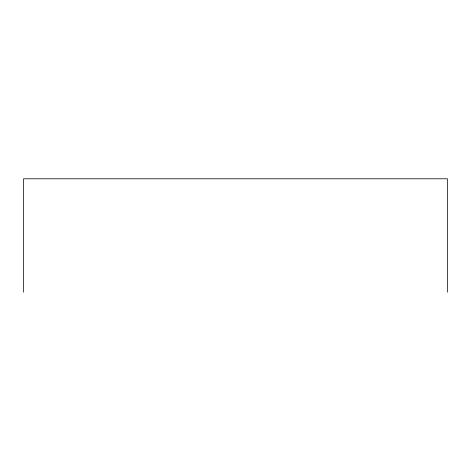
<?xml version="1.0" encoding="UTF-8"?>
<svg xmlns="http://www.w3.org/2000/svg" width="471" height="471" viewBox="0 0 471 471"><rect width="100%" height="100%" fill="white"/><g stroke="black" fill="none" stroke-linecap="round" stroke-linejoin="round"><path stroke-width="0.71" d="M447.45 292.22L447.45 178.78L23.55 178.78L23.55 292.22"/></g></svg>
